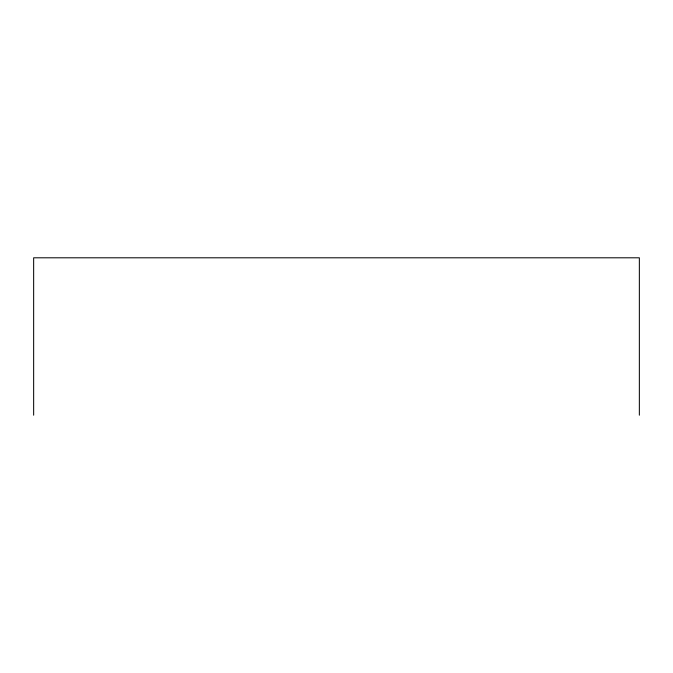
<?xml version="1.0" encoding="UTF-8"?>
<svg xmlns="http://www.w3.org/2000/svg" width="673" height="673" viewBox="0 0 673 673"><rect width="100%" height="100%" fill="white"/><g stroke="black" fill="none" stroke-linecap="round" stroke-linejoin="round"><path stroke-width="1.01" d="M639.35 415.199L639.35 257.801L33.65 257.801L33.65 415.199"/></g></svg>
